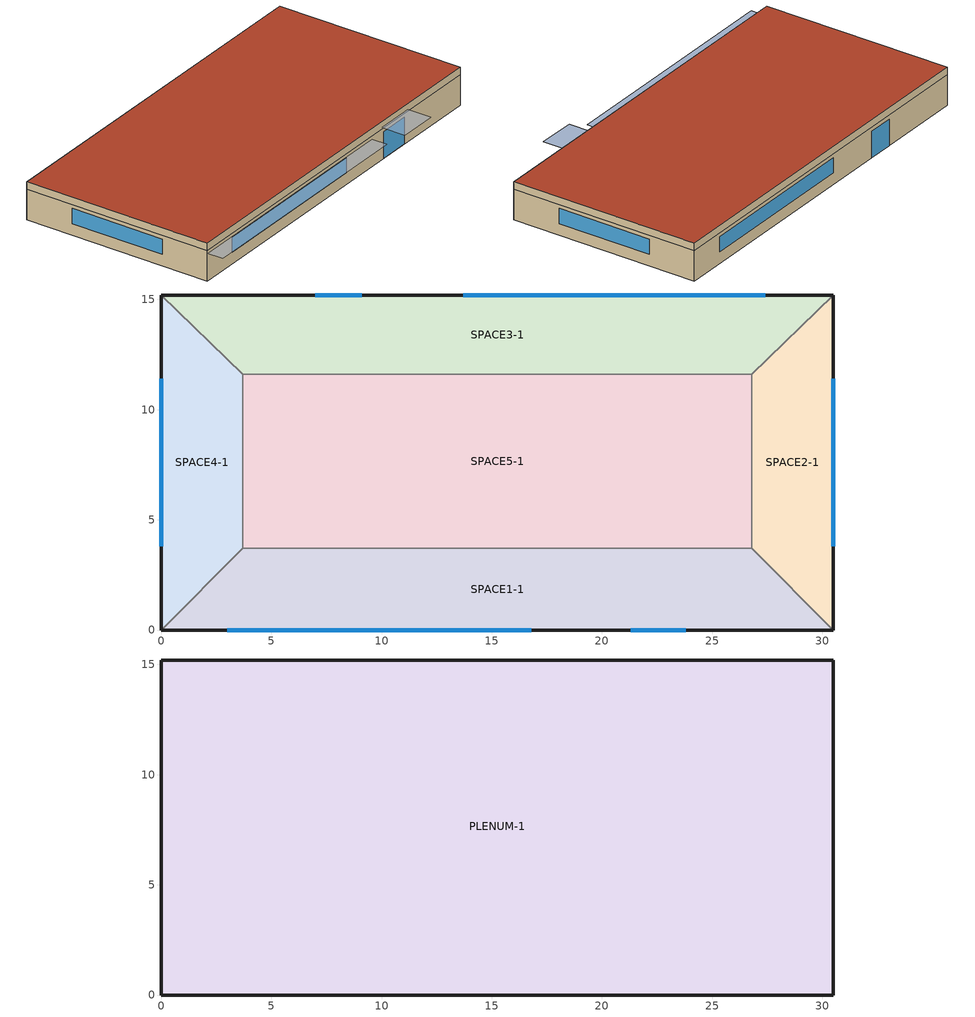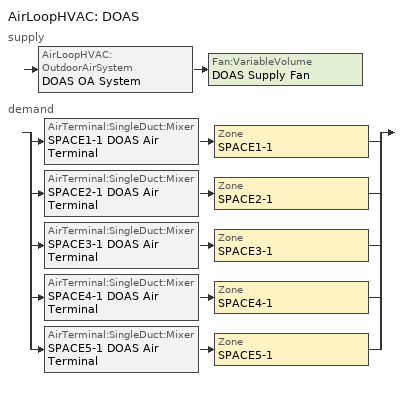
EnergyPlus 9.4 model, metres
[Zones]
SPACE1-1
 floor ground (FLOOR-SLAB-1): 26.8,3.7 30.5,0 0,0 3.7,3.7 z0
 wall outside (WALL-1): 0,0 30.5,0 z0:2.4
 wall to SPACE2-1 (INT-WALL-1): 30.5,0 26.8,3.7 z0:2.4
 wall to SPACE4-1 (INT-WALL-1): 3.7,3.7 0,0 z0:2.4
 wall to SPACE5-1 (INT-WALL-1): 26.8,3.7 3.7,3.7 z0:2.4
 window (Dbl Clr 3mm/13mm Air): 3,0 16.8,0 z0.9:2.1
 window (Sgl Grey 3mm): 21.3,0 23.8,0 z0:2.1
SPACE2-1
 floor ground (FLOOR-SLAB-1): 26.8,11.6 30.5,15.2 30.5,0 26.8,3.7 z0
 wall outside (WALL-1): 30.5,0 30.5,15.2 z0:2.4
 wall to SPACE3-1 (INT-WALL-1): 30.5,15.2 26.8,11.6 z0:2.4
 wall to SPACE5-1 (INT-WALL-1): 26.8,11.6 26.8,3.7 z0:2.4
 window (Dbl Clr 3mm/13mm Air): 30.5,3.8 30.5,11.4 z0.9:2.1
SPACE3-1
 floor ground (FLOOR-SLAB-1): 26.8,11.6 3.7,11.6 0,15.2 30.5,15.2 z0
 wall outside (WALL-1): 30.5,15.2 0,15.2 z0:2.4
 wall to SPACE4-1 (INT-WALL-1): 0,15.2 3.7,11.6 z0:2.4
 wall to SPACE5-1 (INT-WALL-1): 3.7,11.6 26.8,11.6 z0:2.4
 window (Dbl Clr 3mm/13mm Air): 27.4,15.2 13.7,15.2 z0.9:2.1
 window (Sgl Grey 3mm): 9.1,15.2 7,15.2 z0:2.1
SPACE4-1
 floor ground (FLOOR-SLAB-1): 3.7,3.7 0,0 0,15.2 3.7,11.6 z0
 wall outside (WALL-1): 0,15.2 0,0 z0:2.4
 wall to SPACE5-1 (INT-WALL-1): 3.7,3.7 3.7,11.6 z0:2.4
 window (Dbl Clr 3mm/13mm Air): 0,11.4 0,3.8 z0.9:2.1
SPACE5-1
 floor ground (FLOOR-SLAB-1): 26.8,11.6 26.8,3.7 3.7,3.7 3.7,11.6 z0
PLENUM-1
 floor to SPACE1-1 (CLNG-1): 26.8,3.7 30.5,0 0,0 3.7,3.7 z2.4
 floor to SPACE2-1 (CLNG-1): 26.8,11.6 30.5,15.2 30.5,0 26.8,3.7 z2.4
 floor to SPACE3-1 (CLNG-1): 26.8,11.6 3.7,11.6 0,15.2 30.5,15.2 z2.4
 floor to SPACE4-1 (CLNG-1): 3.7,3.7 0,0 0,15.2 3.7,11.6 z2.4
 floor to SPACE5-1 (CLNG-1): 26.8,11.6 26.8,3.7 3.7,3.7 3.7,11.6 z2.4
 wall outside (WALL-1): 0,0 30.5,0 30.5,15.2 0,15.2 0,0 z2.4:3
 roof outside (ROOF-1): 0,15.2 0,0 30.5,0 30.5,15.2 z3
shading: 0,-1.3 0,0 19.8,0 19.8,-1.3 z2.2; 21,-2 21,0 24.1,0 24.1,-2 z2.6
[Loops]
AirLoopHVAC 'DOAS'
 supply: AirLoopHVAC:OutdoorAirSystem 'DOAS OA System' > Fan:VariableVolume 'DOAS Supply Fan'
 demand: split
  | AirTerminal:SingleDuct:Mixer 'SPACE1-1 DOAS Air Terminal' > Zone 'SPACE1-1'
  | AirTerminal:SingleDuct:Mixer 'SPACE2-1 DOAS Air Terminal' > Zone 'SPACE2-1'
  | AirTerminal:SingleDuct:Mixer 'SPACE3-1 DOAS Air Terminal' > Zone 'SPACE3-1'
  | AirTerminal:SingleDuct:Mixer 'SPACE4-1 DOAS Air Terminal' > Zone 'SPACE4-1'
  | AirTerminal:SingleDuct:Mixer 'SPACE5-1 DOAS Air Terminal' > Zone 'SPACE5-1'
[Building]
Building: North Axis {deg}=30; Terrain=City; Loads Convergence Tolerance Value {W}=0.04; Temperature Convergence Tolerance Value {deltaC}=0.4; Solar Distribution=FullExterior; Maximum Number of Warmup Days=25; Minimum Number of Warmup Days=6
[Site:Location]
Miami Intl Ap FL USA TMY3 WMO=722020: Latitude {deg}=25.82; Longitude {deg}=-80.3; Time Zone {hr}=-5; Elevation {m}=11
[SizingPeriod:DesignDay] Day of Month=21; Humidity Condition Type=Wetbulb; Barometric Pressure {Pa}=101217; Rain Indicator=No; Snow Indicator=No; Daylight Saving Time Indicator=No; Solar Model Indicator=ASHRAEClearSky
Name | Month | Day Type | Maximum Dry-Bulb Temperature {C} | Daily Dry-Bulb Temperature Range {deltaC} | Wetbulb or DewPoint at Maximum Dry-Bulb {C} | Wind Speed {m/s} | Wind Direction {deg} | Sky Clearness
Miami Intl Ap Ann Htg 99.6% Condns DB | 1 | WinterDesignDay | 8.7 | 0 | 8.7 | 3.8 | 340 | 0
Miami Intl Ap Ann Clg .4% Condns DB=>MWB | 7 | SummerDesignDay | 33.2 | 6.7 | 25.3 | 4.5 | 140 | 1
[Site:GroundTemperature:BuildingSurface]
20.03, 20.03, 20.13, 20.3, 20.43, 20.52, 20.62, 20.77, 20.78, 20.55, 20.44, 20.2
[Material] Thermal Absorptance=0.9
Name | Roughness | Thickness {m} | Conductivity {W/m-K} | Density {kg/m3} | Specific Heat {J/kg-K} | Solar Absorptance | Visible Absorptance
RG01 | Rough | 0.0127 | 1.442 | 881 | 1674 | 0.65 | 0.65
BR01 | VeryRough | 0.0095 | 0.162 | 1121 | 1464 | 0.7 | 0.7
IN46 | VeryRough | 0.0762 | 0.023 | 24 | 1590 | 0.5 | 0.5
WD01 | MediumSmooth | 0.0191 | 0.115 | 513 | 1381 | 0.78 | 0.78
PW03 | MediumSmooth | 0.0127 | 0.115 | 545 | 1213 | 0.78 | 0.78
IN02 | Rough | 0.0901 | 0.043 | 10 | 837 | 0.75 | 0.75
GP01 | MediumSmooth | 0.0127 | 0.16 | 801 | 837 | 0.75 | 0.75
GP02 | MediumSmooth | 0.0159 | 0.16 | 801 | 837 | 0.75 | 0.75
CC03 | MediumRough | 0.1016 | 1.31 | 2243 | 837 | 0.65 | 0.65
[Material:NoMass] Roughness=Rough
Name | Thermal Resistance {m2-K/W} | Thermal Absorptance | Solar Absorptance | Visible Absorptance
CP01 | 0.367 | 0.9 | 0.75 | 0.75
MAT-CLNG-1 | 0.652259 | 0.65 | 0.65 | 0.65
[Material:AirGap]
AL21: Thermal Resistance {m2-K/W}=0.157
[WindowMaterial:Glazing] Optical Data Type=SpectralAverage; Thickness {m}=0.003; Infrared Transmittance at Normal Incidence=0; Front Side Infrared Hemispherical Emissivity=0.84; Back Side Infrared Hemispherical Emissivity=0.84; Conductivity {W/m-K}=0.9
Name | Solar Transmittance at Normal Incidence | Front Side Solar Reflectance at Normal Incidence | Back Side Solar Reflectance at Normal Incidence | Visible Transmittance at Normal Incidence | Front Side Visible Reflectance at Normal Incidence | Back Side Visible Reflectance at Normal Incidence
CLEAR 3MM | 0.837 | 0.075 | 0.075 | 0.898 | 0.081 | 0.081
GREY 3MM | 0.626 | 0.061 | 0.061 | 0.611 | 0.061 | 0.061
[WindowMaterial:Gas]
AIR 13MM: Gas Type=Air; Thickness {m}=0.0127
[Construction]
ROOF-1: RG01, BR01, IN46, WD01
WALL-1: WD01, PW03, IN02, GP01
CLNG-1: MAT-CLNG-1
FLOOR-SLAB-1: CC03, CP01
INT-WALL-1: GP02, AL21, GP02
Dbl Clr 3mm/13mm Air: CLEAR 3MM, AIR 13MM, CLEAR 3MM
Sgl Grey 3mm: GREY 3MM
[Zone] Type=1; Multiplier=1
Name | Ceiling Height {m} | Volume {m3}
PLENUM-1 | 0.6096 | 283.2
SPACE1-1; SPACE3-1 | 2.4384 | 239.247
SPACE2-1; SPACE4-1 | 2.4384 | 103.311
SPACE5-1 | 2.4384 | 447.683
[People] Number of People Schedule=OCCUPY-1; Number of People Calculation Method=people; Fraction Radiant=0.3; Sensible Heat Fraction=AutoCalculate; Activity Level Schedule=ActSchd; Carbon Dioxide Generation Rate {m3/s-W}=3.82e-08
Name | Zone or ZoneList | Number of People
SPACE1-1 People 1 | SPACE1-1 | 11
SPACE2-1 People 1 | SPACE2-1 | 5
SPACE3-1 People 1 | SPACE3-1 | 11
SPACE4-1 People 1 | SPACE4-1 | 5
SPACE5-1 People 1 | SPACE5-1 | 20
[Lights] Schedule=LIGHTS-1; Design Level Calculation Method=Watts/Area; Watts per Zone Floor Area {W/m2}=16.15; Return Air Fraction=0; Fraction Radiant=0.59; Fraction Visible=0.2; Fraction Replaceable=0
Name | Zone or ZoneList
SPACE1-1 Lights 1 | SPACE1-1
SPACE2-1 Lights 1 | SPACE2-1
SPACE3-1 Lights 1 | SPACE3-1
SPACE4-1 Lights 1 | SPACE4-1
SPACE5-1 Lights 1 | SPACE5-1
[ElectricEquipment] Schedule=EQUIP-1; Design Level Calculation Method=Watts/Area; Watts per Zone Floor Area {W/m2}=10.76; Fraction Latent=0; Fraction Radiant=0.3; Fraction Lost=0
Name | Zone or ZoneList
SPACE1-1 ElecEq 1 | SPACE1-1
SPACE2-1 ElecEq 1 | SPACE2-1
SPACE3-1 ElecEq 1 | SPACE3-1
SPACE4-1 ElecEq 1 | SPACE4-1
SPACE5-1 ElecEq 1 | SPACE5-1
[ZoneInfiltration:DesignFlowRate] Schedule=INFIL-SCH; Design Flow Rate Calculation Method=flow/zone; Constant Term Coefficient=0; Temperature Term Coefficient=0; Velocity Term Coefficient=0.2237; Velocity Squared Term Coefficient=0
Name | Zone or ZoneList | Design Flow Rate {m3/s}
SPACE1-1 Infil 1 | SPACE1-1 | 0.0167
SPACE2-1 Infil 1 | SPACE2-1 | 0.00717
SPACE3-1 Infil 1 | SPACE3-1 | 0.0167
SPACE4-1 Infil 1 | SPACE4-1 | 0.00717
SPACE5-1 Infil 1 | SPACE5-1 | 0.031089
[DesignSpecification:OutdoorAir] Outdoor Air Method=ProportionalControlBasedOnDesignOccupancy; Outdoor Air Flow per Person {m3/s-person}=0.00472; Proportional Control Minimum Outdoor Air Flow Rate Schedule=ZoneMinimumVentRatio
Name | Outdoor Air Flow per Zone Floor Area {m3/s-m2}
SZ DSOA SPACE1-1; SZ DSOA SPACE2-1; SZ DSOA SPACE3-1; SZ DSOA SPACE4-1 | 0.000508
SZ DSOA SPACE5-1 | 0.0003
[DesignSpecification:ZoneAirDistribution]
ZoneAirDistribution: Zone Air Distribution Effectiveness in Cooling Mode=1; Zone Air Distribution Effectiveness in Heating Mode=1; Zone Secondary Recirculation Fraction=0
[Sizing:Zone] Zone Cooling Design Supply Air Temperature Input Method=SupplyAirTemperature; Zone Heating Design Supply Air Temperature Input Method=SupplyAirTemperature; Zone Heating Design Supply Air Temperature {C}=50; Zone Cooling Design Supply Air Humidity Ratio {kgWater/kgDryAir}=0.009; Zone Heating Design Supply Air Humidity Ratio {kgWater/kgDryAir}=0.004; Zone Heating Sizing Factor=0; Zone Cooling Sizing Factor=0; Cooling Design Air Flow Method=DesignDay; Cooling Design Air Flow Rate {m3/s}=0; Heating Design Air Flow Method=DesignDay; Heating Design Air Flow Rate {m3/s}=0; Design Specification Zone Air Distribution Object=ZoneAirDistribution; Dedicated Outdoor Air System Control Strategy=ColdSupplyAir; Dedicated Outdoor Air High Setpoint Temperature for Design {C}=15.6
Name | Zone Cooling Design Supply Air Temperature {C} | Design Specification Outdoor Air Object | Account for Dedicated Outdoor Air System | Dedicated Outdoor Air Low Setpoint Temperature for Design {C}
SPACE1-1 | 12 | SZ DSOA SPACE1-1 | No | 14.8
SPACE2-1 | 12.5 | SZ DSOA SPACE2-1 | No | 14.8
SPACE3-1 | 12.5 | SZ DSOA SPACE3-1 | No | 14.8
SPACE4-1 | 12.5 | SZ DSOA SPACE4-1 | Yes | 14.8
SPACE5-1 | 13.5 | SZ DSOA SPACE5-1 | Yes | 14.5
[Sizing:System]
DOAS: Type of Load to Size On=VentilationRequirement; Design Outdoor Air Flow Rate {m3/s}=autosize; Central Heating Maximum System Air Flow Ratio=1; Preheat Design Temperature {C}=2; Preheat Design Humidity Ratio {kgWater/kgDryAir}=0.008; Precool Design Temperature {C}=11; Precool Design Humidity Ratio {kgWater/kgDryAir}=0.008; Central Cooling Design Supply Air Temperature {C}=12.8; Central Heating Design Supply Air Temperature {C}=12.2; Type of Zone Sum to Use=NonCoincident; 100% Outdoor Air in Cooling=Yes; 100% Outdoor Air in Heating=Yes; Central Cooling Design Supply Air Humidity Ratio {kgWater/kgDryAir}=0.00924; Central Heating Design Supply Air Humidity Ratio {kgWater/kgDryAir}=0.003; Cooling Supply Air Flow Rate Method=DesignDay; Cooling Supply Air Flow Rate {m3/s}=0; Heating Supply Air Flow Rate Method=DesignDay; Heating Supply Air Flow Rate {m3/s}=0; System Outdoor Air Method=ZoneSum; Zone Maximum Outdoor Air Fraction=1; Cooling Design Capacity Method=CoolingDesignCapacity; Cooling Design Capacity {W}=autosize; Heating Design Capacity Method=HeatingDesignCapacity; Heating Design Capacity {W}=autosize; Central Cooling Capacity Control Method=OnOff
[ZoneControl:Thermostat] Control Type Schedule=Zone Control Type Sched; Control 1=DualSetPoint
Name | Zone or ZoneList
SPACE1-1 Control | SPACE1-1
SPACE2-1 Control | SPACE2-1
SPACE3-1 Control | SPACE3-1
SPACE4-1 Control | SPACE4-1
SPACE5-1 Control | SPACE5-1
[ThermostatSetpoint:DualSetpoint]
DualSetPoint: Heating Setpoint Temperature Schedule=Htg-SetP-Sch; Cooling Setpoint Temperature Schedule=Clg-SetP-Sch
[ZoneControl:ContaminantController] Carbon Dioxide Control Availability Schedule=HVACTemplate-Always 1; Carbon Dioxide Setpoint Schedule=CO2Maximum; Minimum Carbon Dioxide Concentration Schedule=CO2Minimum; Maximum Carbon Dioxide Concentration Schedule=CO2Maximum
Name | Zone
SPACE1-1 CO2 Controller | SPACE1-1
SPACE2-1 CO2 Controller | SPACE2-1
SPACE3-1 CO2 Controller | SPACE3-1
SPACE4-1 CO2 Controller | SPACE4-1
SPACE5-1 CO2 Controller | SPACE5-1
[ZoneHVAC:TerminalUnit:VariableRefrigerantFlow] Terminal Unit Availability Schedule=VRFAvailSched; Cooling Supply Air Flow Rate {m3/s}=autosize; No Cooling Supply Air Flow Rate {m3/s}=autosize; Heating Supply Air Flow Rate {m3/s}=autosize; No Heating Supply Air Flow Rate {m3/s}=autosize; Cooling Outdoor Air Flow Rate {m3/s}=0; Heating Outdoor Air Flow Rate {m3/s}=0; No Load Outdoor Air Flow Rate {m3/s}=0; Supply Air Fan Operating Mode Schedule=VRFFanSchedule; Supply Air Fan Placement=drawthrough; Zone Terminal Unit On Parasitic Electric Energy Use {W}=30; Zone Terminal Unit Off Parasitic Electric Energy Use {W}=20
Name | Supply Air Fan Object | Cooling Coil Object | Heating Coil Object
TU1 | TU1 VRF Supply Fan | TU1 VRF DX Cooling Coil | TU1 VRF DX Heating Coil
TU2 | TU2 VRF Supply Fan | TU2 VRF DX Cooling Coil | TU2 VRF DX Heating Coil
TU4 | TU4 VRF Supply Fan | TU4 VRF DX Cooling Coil | TU4 VRF DX Heating Coil
TU3 | TU3 VRF Supply Fan | TU3 VRF DX Cooling Coil | TU3 VRF DX Heating Coil
TU5 | TU5 VRF Supply Fan | TU5 VRF DX Cooling Coil | TU5 VRF DX Heating Coil
[AirTerminal:SingleDuct:Mixer] Per Person Ventilation Rate Mode=DesignOccupancy
Name | ZoneHVAC Unit Object | Mixer Connection Type | Design Specification Outdoor Air Object
SPACE1-1 DOAS Air Terminal | TU1 | InletSide | SZ DSOA SPACE1-1
SPACE2-1 DOAS Air Terminal | TU2 | InletSide | SZ DSOA SPACE2-1
SPACE3-1 DOAS Air Terminal | TU3 | InletSide | SZ DSOA SPACE3-1
SPACE4-1 DOAS Air Terminal | TU4 | SupplySide | SZ DSOA SPACE4-1
SPACE5-1 DOAS Air Terminal | TU5 | SupplySide | SZ DSOA SPACE5-1
[Zone equipment]
SPACE1-1: SPACE1-1 DOAS Air Terminal, TU1
SPACE2-1: SPACE2-1 DOAS Air Terminal, TU2
SPACE3-1: SPACE3-1 DOAS Air Terminal, TU3
SPACE4-1: SPACE4-1 DOAS Air Terminal, TU4
SPACE5-1: SPACE5-1 DOAS Air Terminal, TU5
[Fan:ConstantVolume] Availability Schedule=VRFAvailSched; Fan Total Efficiency=0.7; Pressure Rise {Pa}=600; Maximum Flow Rate {m3/s}=autosize; Motor Efficiency=0.9; Motor In Airstream Fraction=1
TU1 VRF Supply Fan; TU2 VRF Supply Fan; TU3 VRF Supply Fan; TU4 VRF Supply Fan; TU5 VRF Supply Fan
[Fan:VariableVolume]
DOAS Supply Fan: Availability Schedule=FanAvailSched; Fan Total Efficiency=0.7; Pressure Rise {Pa}=1000; Maximum Flow Rate {m3/s}=autosize; Fan Power Minimum Flow Rate Input Method=Fraction; Fan Power Minimum Flow Fraction=0; Motor Efficiency=0.9; Motor In Airstream Fraction=1; Fan Power Coefficient 1=0.00153024; Fan Power Coefficient 2=0.00520806; Fan Power Coefficient 3=1.10862; Fan Power Coefficient 4=-0.116356; Fan Power Coefficient 5=0
[Coil:Cooling:DX:VariableRefrigerantFlow] Availability Schedule=VRFAvailSched; Gross Rated Total Cooling Capacity {W}=autosize; Gross Rated Sensible Heat Ratio=autosize; Rated Air Flow Rate {m3/s}=autosize; Cooling Capacity Ratio Modifier Function of Temperature Curve=VRFTUCoolCapFT; Cooling Capacity Modifier Curve Function of Flow Fraction=VRFACCoolCapFFF
TU1 VRF DX Cooling Coil; TU2 VRF DX Cooling Coil; TU3 VRF DX Cooling Coil; TU4 VRF DX Cooling Coil; TU5 VRF DX Cooling Coil
[Coil:Heating:DX:VariableRefrigerantFlow] Availability Schedule=VRFAvailSched; Gross Rated Heating Capacity {W}=autosize; Rated Air Flow Rate {m3/s}=autosize; Heating Capacity Ratio Modifier Function of Temperature Curve=VRFTUHeatCapFT; Heating Capacity Modifier Function of Flow Fraction Curve=VRFACCoolCapFFF
TU1 VRF DX Heating Coil; TU2 VRF DX Heating Coil; TU3 VRF DX Heating Coil; TU4 VRF DX Heating Coil; TU5 VRF DX Heating Coil
[HeatExchanger:AirToAir:SensibleAndLatent]
DOAS Heat Recovery: Availability Schedule=HVACTemplate-Always 1; Nominal Supply Air Flow Rate {m3/s}=autosize; Sensible Effectiveness at 100% Heating Air Flow=0.7; Latent Effectiveness at 100% Heating Air Flow=0.65; Sensible Effectiveness at 75% Heating Air Flow=0.75; Latent Effectiveness at 75% Heating Air Flow=0.7; Sensible Effectiveness at 100% Cooling Air Flow=0.7; Latent Effectiveness at 100% Cooling Air Flow=0.65; Sensible Effectiveness at 75% Cooling Air Flow=0.75; Latent Effectiveness at 75% Cooling Air Flow=0.7; Nominal Electric Power {W}=0; Supply Air Outlet Temperature Control=No; Heat Exchanger Type=Plate; Frost Control Type=MinimumExhaustTemperature; Threshold Temperature {C}=1.7; Initial Defrost Time Fraction=0.083; Rate of Defrost Time Fraction Increase {1/K}=0.012; Economizer Lockout=Yes
[AirConditioner:VariableRefrigerantFlow]
Heat Pump=VRF Heat Pump; Availability Schedule=VRFCondAvailSched; Gross Rated Total Cooling Capacity {W}=autosize; Gross Rated Cooling COP {W/W}=3.2917; Minimum Outdoor Temperature in Cooling Mode {C}=-5; Maximum Outdoor Temperature in Cooling Mode {C}=43; Cooling Capacity Ratio Modifier Function of Low Temperature Curve=VRFCoolCapFT; Cooling Capacity Ratio Boundary Curve=VRFCoolCapFTBoundary; Cooling Capacity Ratio Modifier Function of High Temperature Curve=VRFCoolCapFTHi; Cooling Energy Input Ratio Modifier Function of Low Temperature Curve=VRFCoolEIRFT; Cooling Energy Input Ratio Boundary Curve=VRFCoolEIRFTBoundary; Cooling Energy Input Ratio Modifier Function of High Temperature Curve=VRFCoolEIRFTHi; Cooling Energy Input Ratio Modifier Function of Low Part-Load Ratio Curve=CoolingEIRLowPLR; Cooling Energy Input Ratio Modifier Function of High Part-Load Ratio Curve=CoolingEIRHiPLR; Cooling Combination Ratio Correction Factor Curve=CoolingCombRatio; Cooling Part-Load Fraction Correlation Curve=VRFCPLFFPLR; Gross Rated Heating Capacity {W}=autosize; Gross Rated Heating COP {W/W}=3.5484; Minimum Outdoor Temperature in Heating Mode {C}=-20; Maximum Outdoor Temperature in Heating Mode {C}=20; Heating Capacity Ratio Modifier Function of Low Temperature Curve=VRFHeatCapFT; Heating Capacity Ratio Boundary Curve=VRFHeatCapFTBoundary; Heating Capacity Ratio Modifier Function of High Temperature Curve=VRFHeatCapFTHi; Heating Energy Input Ratio Modifier Function of Low Temperature Curve=VRFHeatEIRFT; Heating Energy Input Ratio Boundary Curve=VRFHeatEIRFTBoundary; Heating Energy Input Ratio Modifier Function of High Temperature Curve=VRFHeatEIRFTHi; Heating Performance Curve Outdoor Temperature Type=WetBulbTemperature; Heating Energy Input Ratio Modifier Function of Low Part-Load Ratio Curve=HeatingEIRLowPLR; Heating Energy Input Ratio Modifier Function of High Part-Load Ratio Curve=HeatingEIRHiPLR; Heating Combination Ratio Correction Factor Curve=HeatingCombRatio; Heating Part-Load Fraction Correlation Curve=VRFCPLFFPLR; Minimum Heat Pump Part-Load Ratio=0.25; Zone Name for Master Thermostat Location=SPACE1-1; Master Thermostat Priority Control Type=LoadPriority; Zone Terminal Unit List=VRF Heat Pump TU List; Heat Pump Waste Heat Recovery=No; Equivalent Piping Length used for Piping Correction Factor in Cooling Mode {m}=30; Vertical Height used for Piping Correction Factor {m}=10; Piping Correction Factor for Length in Cooling Mode Curve=CoolingLengthCorrectionFactor; Piping Correction Factor for Height in Cooling Mode Coefficient {1/m}=-0.000386; Equivalent Piping Length used for Piping Correction Factor in Heating Mode {m}=30; Crankcase Heater Power per Compressor {W}=15; Number of Compressors=3; Ratio of Compressor Size to Total Compressor Capacity {W/W}=0.33; Maximum Outdoor Dry-Bulb Temperature for Crankcase Heater {C}=7; Defrost Strategy=Resistive; Defrost Control=Timed; Resistive Defrost Heater Capacity {W}=autosize; Maximum Outdoor Dry-bulb Temperature for Defrost Operation {C}=7; Condenser Type=AirCooled; Evaporative Condenser Pump Rated Power Consumption {W}=0; Basin Heater Capacity {W/K}=0; Fuel Type=Electricity
[ZoneTerminalUnitList]
VRF Heat Pump TU List: Zone Terminal Unit Name 1=TU3; Zone Terminal Unit Name 2=TU4; Zone Terminal Unit Name 3=TU1; Zone Terminal Unit Name 4=TU2; Zone Terminal Unit Name 5=TU5
[Controller:OutdoorAir]
DOAS OA Controller: Minimum Outdoor Air Flow Rate {m3/s}=autosize; Maximum Outdoor Air Flow Rate {m3/s}=autosize; Economizer Control Type=NoEconomizer; Economizer Control Action Type=ModulateFlow; Economizer Minimum Limit Dry-Bulb Temperature {C}=12.2; Lockout Type=NoLockout; Minimum Limit Type=ProportionalMinimum; Mechanical Ventilation Controller=DCV Controller
[Controller:MechanicalVentilation]
DCV Controller: Availability Schedule=HVACTemplate-Always 1; Demand Controlled Ventilation=Yes; System Outdoor Air Method=ProportionalControlBasedOnDesignOARate; Zone Maximum Outdoor Air Fraction=1; Zone or ZoneList 1=SPACE1-1; Design Specification Outdoor Air Object Name 1=SZ DSOA SPACE1-1; Design Specification Zone Air Distribution Object Name 1=ZoneAirDistribution; Zone or ZoneList 2=SPACE2-1; Design Specification Outdoor Air Object Name 2=SZ DSOA SPACE2-1; Design Specification Zone Air Distribution Object Name 2=ZoneAirDistribution; Zone or ZoneList 3=SPACE3-1; Design Specification Outdoor Air Object Name 3=SZ DSOA SPACE3-1; Design Specification Zone Air Distribution Object Name 3=ZoneAirDistribution; Zone or ZoneList 4=SPACE4-1; Design Specification Outdoor Air Object Name 4=SZ DSOA SPACE4-1; Design Specification Zone Air Distribution Object Name 4=ZoneAirDistribution; Zone or ZoneList 5=SPACE5-1; Design Specification Outdoor Air Object Name 5=SZ DSOA SPACE5-1; Design Specification Zone Air Distribution Object Name 5=ZoneAirDistribution
[AirLoopHVAC]
DOAS: Design Supply Air Flow Rate {m3/s}=autosize
[AvailabilityManager:Scheduled]
DOAS Availability: Schedule=FanAvailSched
[Schedule:Compact]
VRFCondAvailSched: Through: 12/31, For: AllDays, Until: 12:00, 1, Until: 13:00, 1, Until: 24:00, 1
VRFFanSchedule: Through: 12/31, For: AllDays, Until: 7:00, 1, Until: 18:00, 1, Until: 24:00, 1
VRFAvailSched: Through: 3/31, For: AllDays, Until: 24:00, 1, Through: 9/30, For: WeekDays, Until: 7:00, 1, Until: 17:00, 1, Until: 24:00, 1, For: SummerDesignDay WinterDesignDay, Until: 24:00, 1, For: AllOtherDays, Until: 24:00, 1, Through: 12/31, For: AllDays, Until: 24:00, 1
FanAvailSched: Through: 12/31, For: WeekDays CustomDay1 CustomDay2, Until: 7:00, 0, Until: 21:00, 1, Until: 24:00, 0, For: Weekends Holiday, Until: 24:00, 0, For: SummerDesignDay, Until: 24:00, 1, For: WinterDesignDay, Until: 24:00, 1
OCCUPY-1: Through: 12/31, For: WeekDays SummerDesignDay CustomDay1 CustomDay2, Until: 8:00, 0, Until: 11:00, 1, Until: 12:00, 0.8, Until: 13:00, 0.4, Until: 14:00, 0.8, Until: 18:00, 1, Until: 19:00, 0.5, Until: 21:00, 0.1, Until: 24:00, 0, For: Weekends WinterDesignDay Holiday, Until: 24:00, 0
LIGHTS-1: Through: 12/31, For: WeekDays SummerDesignDay CustomDay1 CustomDay2, Until: 8:00, 0.05, Until: 9:00, 0.9, Until: 10:00, 0.95, Until: 11:00, 1, Until: 12:00, 0.95, Until: 13:00, 0.8, Until: 14:00, 0.9, Until: 18:00, 1, Until: 19:00, 0.6, Until: 21:00, 0.2, Until: 24:00, 0.05, For: Weekends WinterDesignDay Holiday, Until: 24:00, 0.05
EQUIP-1: Through: 12/31, For: WeekDays SummerDesignDay CustomDay1 CustomDay2, Until: 8:00, 0.02, Until: 9:00, 0.4, Until: 14:00, 0.9, Until: 15:00, 0.8, Until: 16:00, 0.7, Until: 18:00, 0.5, Until: 20:00, 0.3, Until: 24:00, 0.02, For: Weekends WinterDesignDay Holiday, Until: 24:00, 0.2
INFIL-SCH: Through: 3/31, For: AllDays, Until: 24:00, 1, Through: 10/31, For: AllDays, Until: 24:00, 0, Through: 12/31, For: AllDays, Until: 24:00, 1
ActSchd: Through: 12/31, For: AllDays, Until: 24:00, 117.24
Htg-SetP-Sch: Through: 12/31, For: SummerDesignDay, Until: 24:00, 21.1, For: WinterDesignDay, Until: 24:00, 21.1, For: WeekDays, Until: 7:00, 21.1, Until: 18:00, 21.1, Until: 24:00, 21.1, For: WeekEnds Holiday, Until: 7:00, 21.1, Until: 13:00, 21.1, Until: 24:00, 21.1, For: AllOtherDays, Until: 7:00, 21.1, Until: 18:00, 21.1, Until: 24:00, 21.1
Clg-SetP-Sch: Through: 12/31, For: SummerDesignDay, Until: 24:00, 23.9, For: WinterDesignDay, Until: 24:00, 23.9, For: WeekDays, Until: 7:00, 23.9, Until: 18:00, 23.9, Until: 24:00, 23.9, For: WeekEnds Holiday, Until: 7:00, 23.9, Until: 13:00, 23.9, Until: 24:00, 23.9, For: AllOtherDays, Until: 7:00, 23.9, Until: 18:00, 23.9, Until: 24:00, 23.9
Zone Control Type Sched: Through: 12/31, For: SummerDesignDay, Until: 24:00, 4, For: WinterDesignDay, Until: 24:00, 4, For: AllOtherDays, Until: 24:00, 4
HVACTemplate-Always 1: Through: 12/31, For: AllDays, Until: 24:00, 1
[Schedule:Constant]
Name | Hourly Value
CO2Minimum | 500
CO2Maximum | 1200
ZoneMinimumVentRatio | 0.3
[Curve:Linear] Minimum Value of x=1; Maximum Value of x=1.5; Minimum Curve Output=1; Input Unit Type for X=Dimensionless; Output Unit Type=Dimensionless
Name | Coefficient1 Constant | Coefficient2 x | Maximum Curve Output
CoolingCombRatio | 0.618055 | 0.381945 | 1.2
HeatingCombRatio | 0.96034 | 0.03966 | 1.023
[Curve:Quadratic]
Name | Coefficient1 Constant | Coefficient2 x | Coefficient3 x**2 | Minimum Value of x | Maximum Value of x | Input Unit Type for X | Output Unit Type | Minimum Curve Output | Maximum Curve Output
CoolingEIRHiPLR | 1 | 0 | 0 | 1 | 1.5 | Dimensionless | Dimensionless
VRFCPLFFPLR | 0.85 | 0.15 | 0 | 0 | 1 | Dimensionless | Dimensionless | 0.85 | 1
HeatingEIRHiPLR | 2.42944 | -2.23589 | 0.806452 | 1 | 1.5 | Dimensionless | Dimensionless
VRFACCoolCapFFF | 0.8 | 0.2 | 0 | 0.5 | 1.5
[Curve:Cubic]
Name | Coefficient1 Constant | Coefficient2 x | Coefficient3 x**2 | Coefficient4 x**3 | Minimum Value of x | Maximum Value of x | Input Unit Type for X | Output Unit Type | Minimum Curve Output | Maximum Curve Output
VRFCoolCapFTBoundary | 25.7347 | -0.0315004 | -0.014166 | 0 | 11 | 30 | Temperature | Temperature
VRFCoolEIRFTBoundary | 25.7347 | -0.0315004 | -0.014166 | 0 | 15 | 24 | Temperature | Temperature
CoolingEIRLowPLR | 0.462812 | -1.04024 | 2.17491 | -0.597482 | 0 | 1 | Temperature | Temperature
VRFHeatCapFTBoundary | -7.60009 | 3.0509 | -0.116284 | 0 | 15 | 27 | Temperature | Temperature
VRFHeatEIRFTBoundary | -7.60009 | 3.0509 | -0.116284 | 0 | 15 | 27 | Temperature | Temperature | -20 | 15
HeatingEIRLowPLR | 0.140009 | 0.6415 | 0.133905 | 0.0845859 | 0 | 1 | Dimensionless | Dimensionless
VRFTUCoolCapFT | 0.504547 | 0.0288891 | -1.08194e-05 | 1.01359e-05 | 0 | 50 | Temperature | Dimensionless | 0.5 | 1.5
VRFTUHeatCapFT | -0.390709 | 0.261815 | -0.0130432 | 0.000178132 | 0 | 50 | Temperature | Dimensionless | 0.5 | 1.5
[Curve:Biquadratic] Input Unit Type for X=Temperature; Input Unit Type for Y=Temperature; Output Unit Type=Dimensionless
Name | Coefficient1 Constant | Coefficient2 x | Coefficient3 x**2 | Coefficient4 y | Coefficient5 y**2 | Coefficient6 x*y | Minimum Value of x | Maximum Value of x | Minimum Value of y | Maximum Value of y
VRFCoolCapFT | 0.576883 | 0.017448 | 0.000583269 | -1.76324e-06 | -7.474e-09 | -1.30413e-07 | 15 | 24 | -5 | 23
VRFCoolCapFTHi | 0.686736 | 0.0207631 | 0.0005447 | -0.0016218 | -4.259e-07 | -0.0003392 | 15 | 24 | 16 | 43
VRFCoolEIRFT | 0.989011 | -0.0234797 | 0.000199711 | 0.00596834 | -1.0289e-07 | -0.00015686 | 15 | 24 | -5 | 23
VRFCoolEIRFTHi | 0.143515 | 0.0186004 | -0.0003954 | 0.0248522 | 0.00016329 | -0.0006244 | 15 | 24 | 16 | 43
VRFHeatCapFT | 1.0146 | -0.0025067 | -0.000141599 | 0.0269316 | 1.83538e-06 | -0.000358147 | 15 | 27 | -20 | 15
VRFHeatCapFTHi | 1.16113 | 0.0274789 | -0.00168795 | 0.00178338 | 2.03208e-06 | -6.8969e-05 | 15 | 27 | -10 | 15
VRFHeatEIRFT | 0.874655 | -0.0131975 | 0.00110307 | -0.0133118 | 0.00089017 | -0.00012766 | 15 | 27 | -20 | 12
VRFHeatEIRFTHi | 2.50401 | -0.0573677 | 4.07336e-05 | -0.129597 | 0.00135839 | 0.00317047 | 15 | 27 | -10 | 15
CoolingLengthCorrectionFactor | 1.06938 | -0.0014951 | 2.56E-06 | -0.11511 | 0.0511169 | -0.0004369 | 8 | 175 | 0.5 | 1.5
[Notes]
VRF_ConnectedToDOAS.idf
Basic file description:  1 story building divided into 4 exterior and one interior conditioned zones and return plenum.
Illustrates the use of a dedicated outdoor air system (DOAS) with Variable Refrigerant flow (VRF)
The DOAS air is ducted to the inlet side of the VRF terminal unit and mixed with zone recirculating
air through the use of inlet side mixer terminal units for zones: SPACE1-1, SPACE2-1 and SPACE3-1.
The DOAS air is ducted to the outlet side of the VRF terminal unit and mixed with the VRF outlet air
through the use of supply side mixer terminal units for zones: SPACE4-1 and SPACE5-1.
Highlights:              DOAS ducted to inlet and supply side of Variable Refrigerant Flow terminal unit using AirTerminal:SingleDuct:Mixer
Simulation Location/Run: Miami Intl Ap FL USA TMY3 722020, 2 design days, 2 run periods,
Location:                Miami, FL
Design Days:             Miami Intl Ap FL USA Annual Heating 99.6%, MaxDB=8.7°C
Miami Intl Ap FL USA Annual Cooling (DB=>MWB) .4%, MaxDB=33.2°C MWB=25.3°C
Run Period (Weather File): Winter 2/1, Summer 7/1, Miami Intl Ap FL USA 722020
Run Control:             Zone and System sizing with weather file run control
Building: Single floor rectangular building 100 ft x 50 ft. 5 zones - 4 exterior, 1 interior, zone height 8 feet.
Exterior zone depth is 12 feet. There is a 2 foot high return plenum: the overall building height is
10 feet. There are windows on all 4 facades; the south and north facades have glass doors.
The south facing glass is shaded by overhangs. The walls are woodshingle over plywood, R11 insulation,
and gypboard. The roof is a gravel built up roof with R-3 mineral board insulation and plywood sheathing.
The windows are of various single and double pane construction with 3mm and 6mm glass and either 6mm or
13mm argon or air gap.  The window to wall ratio is approximately 0.29.
The south wall and door have overhangs.
The building is oriented 30 degrees east of north.
Floor Area:        463.6 m2 (5000 ft2)
Number of Stories: 1
Zone Description Details:
Internal gains description:     lighting is 1.5 watts/ft2, office equip is 1.0 watts/ft2. There is 1 occupant
per 100 ft2 of floor area. The infiltration is 0.25 air changes per hour.
Interzone Surfaces:             6 interzone surfaces (see diagram)
Internal Mass:                  None
Windows:                        4 ea.: 1) Double pane clear, 3mm glass, 13mm air gap
2) Double pane clear, 3mm glass, 13mm argon gap
3) Double pane clear, 6mm glass, 6mm air gap
4) Double pane lowE,  6mm lowE glass outside, 6mm air gap, 6mm clear glass
Doors:                          2 ea.:    Single pane grey,  3mm glass
Detached Shading:               None
Daylight:                       None
Natural Ventilation:            None
Compact Schedules:              Yes
HVAC:                           The VRF system uses DX cooling and DX heating coils in each of 5 terminal units.
Once all terminal units are simulated, the condenser attached to those terminal
units is then simulated. Terminal unit in each zone is connected a dedicated outdoor
air system with heat recovery. The DOAS provides a fixed amount of outdoor air.
Zone Equipment:                 ZoneHVAC:TerminalUnit:VariableRefrigerantFlow
Central Air Handling Equipment: No (uses AirConditioner:VariableRefrigerantFlow condenser object)
Central DOAS:                   Yes (Provides dedicated OA to each terminal unit mixer AirTerminal:SingleDuct:Mixer)
System Equipment Autosize:      Yes
Purchased Cooling:              None
Purchased Heating:              None
Coils:                          Coil:Cooling:DX:VariableRefrigerantFlow, Coil:Heating:DX:VariableRefrigerantFlow
Pumps:                          None
Boilers:                        None
Chillers:                       None
Standard Reports:               None
Timestep or Hourly Variables:   Hourly
Time bins Report:               None
HTML Report:                    None
Environmental Emissions:        None
Utility Tariffs:                None
